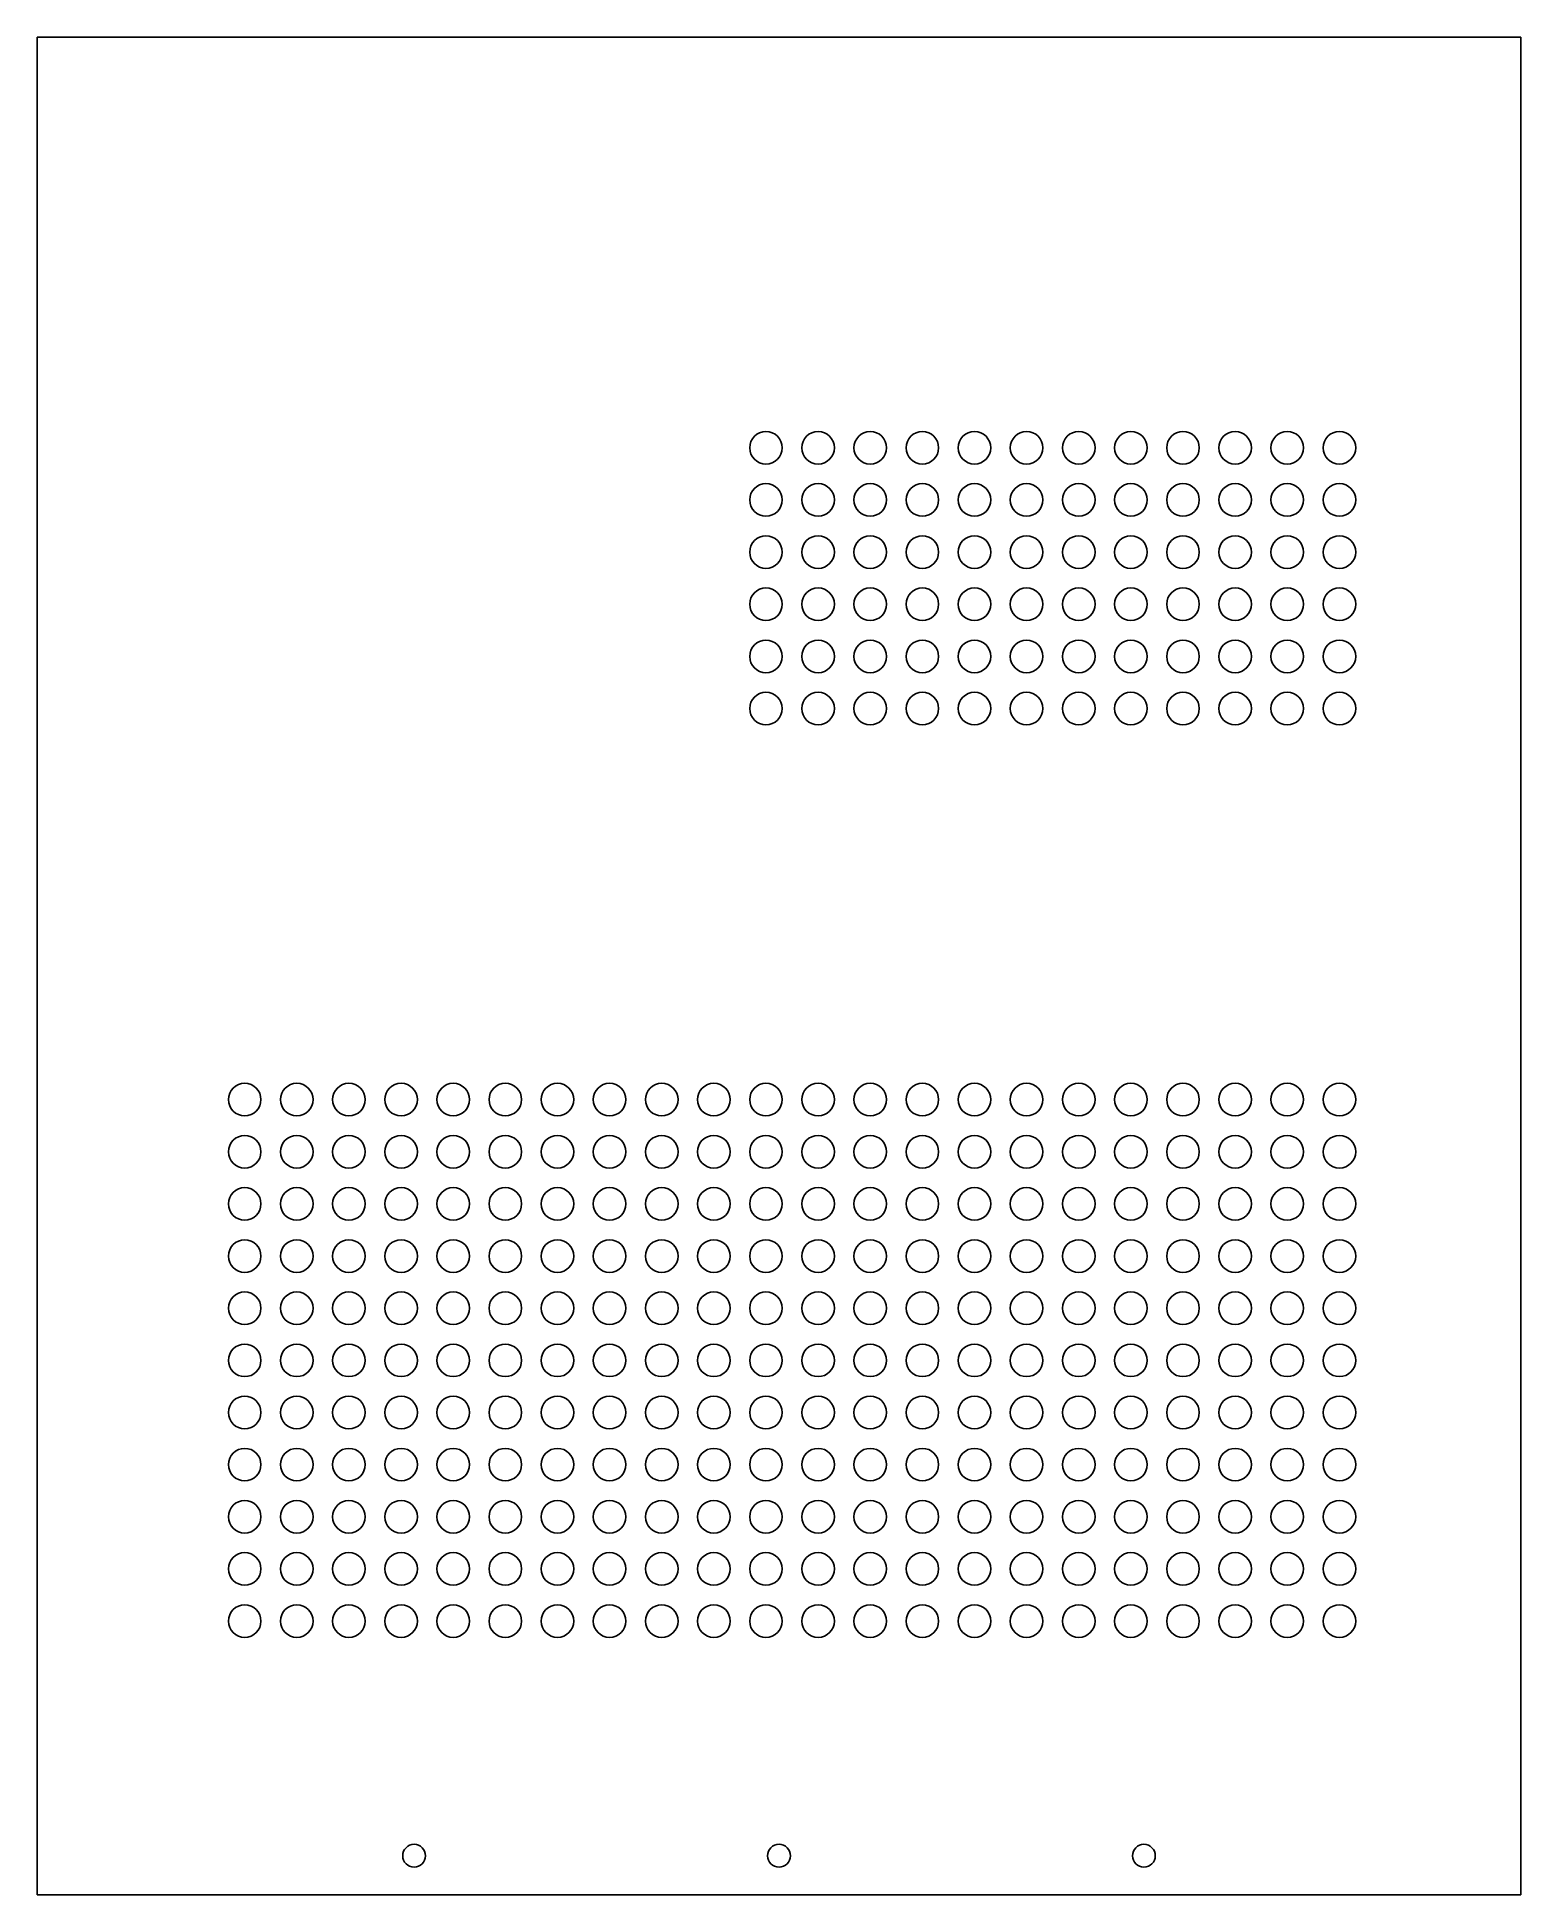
# Model space of a CAD drawing. Header units: millimetres. Extents: x 0 to 228, y 0 to 285.
import ezdxf

# ---------------------------------------------------------------- set-up
doc = ezdxf.new("R2010")
doc.units = ezdxf.units.MM

msp = doc.modelspace()

# ---------------------------------------------------------------- linework, layer by layer
for p, q in [((227.7, 285, 3), (0, 285, 3)), ((0, 285, 3), (0, 0, 3)), ((227.7, 0, 3), (227.7, 285, 3)), ((0, 0, 3), (227.7, 0, 3))]:
    msp.add_line(p, q)
for centre, radius in [((111.85, 222, 3), 2.5), ((119.85, 222, 3), 2.5), ((127.85, 222, 3), 2.5), ((135.85, 222, 3), 2.5), ((143.85, 222, 3), 2.5), ((151.85, 222, 3), 2.5), ((159.85, 222, 3), 2.5), ((167.85, 222, 3), 2.5), ((175.85, 222, 3), 2.5), ((183.85, 222, 3), 2.5), ((191.85, 222, 3), 2.5), ((199.85, 222, 3), 2.5), ((111.85, 214, 3), 2.5), ((119.85, 214, 3), 2.5), ((127.85, 214, 3), 2.5), ((135.85, 214, 3), 2.5), ((143.85, 214, 3), 2.5), ((151.85, 214, 3), 2.5), ((159.85, 214, 3), 2.5), ((167.85, 214, 3), 2.5), ((175.85, 214, 3), 2.5), ((183.85, 214, 3), 2.5), ((191.85, 214, 3), 2.5), ((199.85, 214, 3), 2.5), ((111.85, 206, 3), 2.5), ((119.85, 206, 3), 2.5), ((127.85, 206, 3), 2.5), ((135.85, 206, 3), 2.5), ((143.85, 206, 3), 2.5), ((151.85, 206, 3), 2.5), ((159.85, 206, 3), 2.5), ((167.85, 206, 3), 2.5), ((175.85, 206, 3), 2.5), ((183.85, 206, 3), 2.5), ((191.85, 206, 3), 2.5), ((199.85, 206, 3), 2.5), ((111.85, 198, 3), 2.5), ((119.85, 198, 3), 2.5), ((127.85, 198, 3), 2.5), ((135.85, 198, 3), 2.5), ((143.85, 198, 3), 2.5), ((151.85, 198, 3), 2.5), ((159.85, 198, 3), 2.5), ((167.85, 198, 3), 2.5), ((175.85, 198, 3), 2.5), ((183.85, 198, 3), 2.5), ((191.85, 198, 3), 2.5), ((199.85, 198, 3), 2.5), ((111.85, 190, 3), 2.5), ((119.85, 190, 3), 2.5), ((127.85, 190, 3), 2.5), ((135.85, 190, 3), 2.5), ((143.85, 190, 3), 2.5), ((151.85, 190, 3), 2.5), ((159.85, 190, 3), 2.5), ((167.85, 190, 3), 2.5), ((175.85, 190, 3), 2.5), ((183.85, 190, 3), 2.5), ((191.85, 190, 3), 2.5), ((199.85, 190, 3), 2.5), ((111.85, 182, 3), 2.5), ((119.85, 182, 3), 2.5), ((127.85, 182, 3), 2.5), ((135.85, 182, 3), 2.5), ((143.85, 182, 3), 2.5), ((151.85, 182, 3), 2.5), ((159.85, 182, 3), 2.5), ((167.85, 182, 3), 2.5), ((175.85, 182, 3), 2.5), ((183.85, 182, 3), 2.5), ((191.85, 182, 3), 2.5), ((199.85, 182, 3), 2.5), ((31.85, 122, 3), 2.5), ((39.85, 122, 3), 2.5), ((47.85, 122, 3), 2.5), ((55.85, 122, 3), 2.5), ((63.85, 122, 3), 2.5), ((71.85, 122, 3), 2.5), ((79.85, 122, 3), 2.5), ((87.85, 122, 3), 2.5), ((95.85, 122, 3), 2.5), ((103.85, 122, 3), 2.5), ((111.85, 122, 3), 2.5), ((119.85, 122, 3), 2.5), ((127.85, 122, 3), 2.5), ((135.85, 122, 3), 2.5), ((143.85, 122, 3), 2.5), ((151.85, 122, 3), 2.5), ((159.85, 122, 3), 2.5), ((167.85, 122, 3), 2.5), ((175.85, 122, 3), 2.5), ((183.85, 122, 3), 2.5), ((191.85, 122, 3), 2.5), ((199.85, 122, 3), 2.5), ((31.85, 114, 3), 2.5), ((39.85, 114, 3), 2.5), ((47.85, 114, 3), 2.5), ((55.85, 114, 3), 2.5), ((63.85, 114, 3), 2.5), ((71.85, 114, 3), 2.5), ((79.85, 114, 3), 2.5), ((87.85, 114, 3), 2.5), ((95.85, 114, 3), 2.5), ((103.85, 114, 3), 2.5), ((111.85, 114, 3), 2.5), ((119.85, 114, 3), 2.5), ((127.85, 114, 3), 2.5), ((135.85, 114, 3), 2.5), ((143.85, 114, 3), 2.5), ((151.85, 114, 3), 2.5), ((159.85, 114, 3), 2.5), ((167.85, 114, 3), 2.5), ((175.85, 114, 3), 2.5), ((183.85, 114, 3), 2.5), ((191.85, 114, 3), 2.5), ((199.85, 114, 3), 2.5), ((31.85, 106, 3), 2.5), ((39.85, 106, 3), 2.5), ((47.85, 106, 3), 2.5), ((55.85, 106, 3), 2.5), ((63.85, 106, 3), 2.5), ((71.85, 106, 3), 2.5), ((79.85, 106, 3), 2.5), ((87.85, 106, 3), 2.5), ((95.85, 106, 3), 2.5), ((103.85, 106, 3), 2.5), ((111.85, 106, 3), 2.5), ((119.85, 106, 3), 2.5), ((127.85, 106, 3), 2.5), ((135.85, 106, 3), 2.5), ((143.85, 106, 3), 2.5), ((151.85, 106, 3), 2.5), ((159.85, 106, 3), 2.5), ((167.85, 106, 3), 2.5), ((175.85, 106, 3), 2.5), ((183.85, 106, 3), 2.5), ((191.85, 106, 3), 2.5), ((199.85, 106, 3), 2.5), ((31.85, 98, 3), 2.5), ((39.85, 98, 3), 2.5), ((47.85, 98, 3), 2.5), ((55.85, 98, 3), 2.5), ((63.85, 98, 3), 2.5), ((71.85, 98, 3), 2.5), ((79.85, 98, 3), 2.5), ((87.85, 98, 3), 2.5), ((95.85, 98, 3), 2.5), ((103.85, 98, 3), 2.5), ((111.85, 98, 3), 2.5), ((119.85, 98, 3), 2.5), ((127.85, 98, 3), 2.5), ((135.85, 98, 3), 2.5), ((143.85, 98, 3), 2.5), ((151.85, 98, 3), 2.5), ((159.85, 98, 3), 2.5), ((167.85, 98, 3), 2.5), ((175.85, 98, 3), 2.5), ((183.85, 98, 3), 2.5), ((191.85, 98, 3), 2.5), ((199.85, 98, 3), 2.5), ((31.85, 90, 3), 2.5), ((39.85, 90, 3), 2.5), ((47.85, 90, 3), 2.5), ((55.85, 90, 3), 2.5), ((63.85, 90, 3), 2.5), ((71.85, 90, 3), 2.5), ((79.85, 90, 3), 2.5), ((87.85, 90, 3), 2.5), ((95.85, 90, 3), 2.5), ((103.85, 90, 3), 2.5), ((111.85, 90, 3), 2.5), ((119.85, 90, 3), 2.5), ((127.85, 90, 3), 2.5), ((135.85, 90, 3), 2.5), ((143.85, 90, 3), 2.5), ((151.85, 90, 3), 2.5), ((159.85, 90, 3), 2.5), ((167.85, 90, 3), 2.5), ((175.85, 90, 3), 2.5), ((183.85, 90, 3), 2.5), ((191.85, 90, 3), 2.5), ((199.85, 90, 3), 2.5), ((31.85, 82, 3), 2.5), ((39.85, 82, 3), 2.5), ((47.85, 82, 3), 2.5), ((55.85, 82, 3), 2.5), ((63.85, 82, 3), 2.5), ((71.85, 82, 3), 2.5), ((79.85, 82, 3), 2.5), ((87.85, 82, 3), 2.5), ((95.85, 82, 3), 2.5), ((103.85, 82, 3), 2.5), ((111.85, 82, 3), 2.5), ((119.85, 82, 3), 2.5), ((127.85, 82, 3), 2.5), ((135.85, 82, 3), 2.5), ((143.85, 82, 3), 2.5), ((151.85, 82, 3), 2.5), ((159.85, 82, 3), 2.5), ((167.85, 82, 3), 2.5), ((175.85, 82, 3), 2.5), ((183.85, 82, 3), 2.5), ((191.85, 82, 3), 2.5), ((199.85, 82, 3), 2.5), ((31.85, 74, 3), 2.5), ((39.85, 74, 3), 2.5), ((47.85, 74, 3), 2.5), ((55.85, 74, 3), 2.5), ((63.85, 74, 3), 2.5), ((71.85, 74, 3), 2.5), ((79.85, 74, 3), 2.5), ((87.85, 74, 3), 2.5), ((95.85, 74, 3), 2.5), ((103.85, 74, 3), 2.5), ((111.85, 74, 3), 2.5), ((119.85, 74, 3), 2.5), ((127.85, 74, 3), 2.5), ((135.85, 74, 3), 2.5), ((143.85, 74, 3), 2.5), ((151.85, 74, 3), 2.5), ((159.85, 74, 3), 2.5), ((167.85, 74, 3), 2.5), ((175.85, 74, 3), 2.5), ((183.85, 74, 3), 2.5), ((191.85, 74, 3), 2.5), ((199.85, 74, 3), 2.5), ((31.85, 66, 3), 2.5), ((39.85, 66, 3), 2.5), ((47.85, 66, 3), 2.5), ((55.85, 66, 3), 2.5), ((63.85, 66, 3), 2.5), ((71.85, 66, 3), 2.5), ((79.85, 66, 3), 2.5), ((87.85, 66, 3), 2.5), ((95.85, 66, 3), 2.5), ((103.85, 66, 3), 2.5), ((111.85, 66, 3), 2.5), ((119.85, 66, 3), 2.5), ((127.85, 66, 3), 2.5), ((135.85, 66, 3), 2.5), ((143.85, 66, 3), 2.5), ((151.85, 66, 3), 2.5), ((159.85, 66, 3), 2.5), ((167.85, 66, 3), 2.5), ((175.85, 66, 3), 2.5), ((183.85, 66, 3), 2.5), ((191.85, 66, 3), 2.5), ((199.85, 66, 3), 2.5), ((31.85, 58, 3), 2.5), ((39.85, 58, 3), 2.5), ((47.85, 58, 3), 2.5), ((55.85, 58, 3), 2.5), ((63.85, 58, 3), 2.5), ((71.85, 58, 3), 2.5), ((79.85, 58, 3), 2.5), ((87.85, 58, 3), 2.5), ((95.85, 58, 3), 2.5), ((103.85, 58, 3), 2.5), ((111.85, 58, 3), 2.5), ((119.85, 58, 3), 2.5), ((127.85, 58, 3), 2.5), ((135.85, 58, 3), 2.5), ((143.85, 58, 3), 2.5), ((151.85, 58, 3), 2.5), ((159.85, 58, 3), 2.5), ((167.85, 58, 3), 2.5), ((175.85, 58, 3), 2.5), ((183.85, 58, 3), 2.5), ((191.85, 58, 3), 2.5), ((199.85, 58, 3), 2.5), ((31.85, 50, 3), 2.5), ((39.85, 50, 3), 2.5), ((47.85, 50, 3), 2.5), ((55.85, 50, 3), 2.5), ((63.85, 50, 3), 2.5), ((71.85, 50, 3), 2.5), ((79.85, 50, 3), 2.5), ((87.85, 50, 3), 2.5), ((95.85, 50, 3), 2.5), ((103.85, 50, 3), 2.5), ((111.85, 50, 3), 2.5), ((119.85, 50, 3), 2.5), ((127.85, 50, 3), 2.5), ((135.85, 50, 3), 2.5), ((143.85, 50, 3), 2.5), ((151.85, 50, 3), 2.5), ((159.85, 50, 3), 2.5), ((167.85, 50, 3), 2.5), ((175.85, 50, 3), 2.5), ((183.85, 50, 3), 2.5), ((191.85, 50, 3), 2.5), ((199.85, 50, 3), 2.5), ((31.85, 42, 3), 2.5), ((39.85, 42, 3), 2.5), ((47.85, 42, 3), 2.5), ((55.85, 42, 3), 2.5), ((63.85, 42, 3), 2.5), ((71.85, 42, 3), 2.5), ((79.85, 42, 3), 2.5), ((87.85, 42, 3), 2.5), ((95.85, 42, 3), 2.5), ((103.85, 42, 3), 2.5), ((111.85, 42, 3), 2.5), ((119.85, 42, 3), 2.5), ((127.85, 42, 3), 2.5), ((135.85, 42, 3), 2.5), ((143.85, 42, 3), 2.5), ((151.85, 42, 3), 2.5), ((159.85, 42, 3), 2.5), ((167.85, 42, 3), 2.5), ((175.85, 42, 3), 2.5), ((183.85, 42, 3), 2.5), ((191.85, 42, 3), 2.5), ((199.85, 42, 3), 2.5), ((57.85, 6, 3), 1.75), ((113.85, 6, 3), 1.75), ((169.85, 6, 3), 1.75)]:
    msp.add_circle(centre, radius)

doc.saveas('drawing.dxf')
